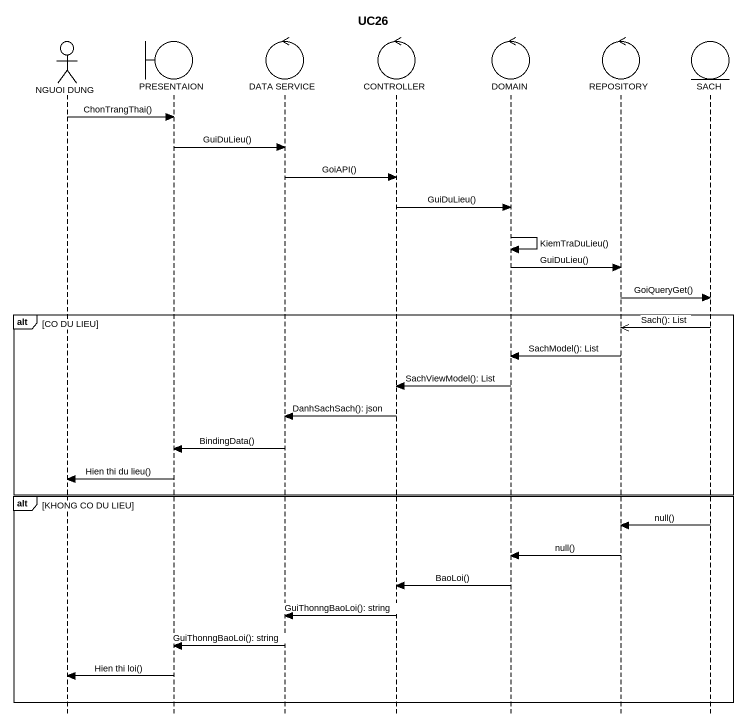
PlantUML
@startuml
title UC26
hide footbox
actor "NGUOI DUNG" as NGUOI_DUNG
boundary PRESENTAION
control "DATA SERVICE" as DATA_SERVICE
control CONTROLLER
control DOMAIN
control REPOSITORY
entity SACH

NGUOI_DUNG -> PRESENTAION : ChonTrangThai()
PRESENTAION -> DATA_SERVICE : GuiDuLieu()
DATA_SERVICE -> CONTROLLER : GoiAPI()
CONTROLLER -> DOMAIN : GuiDuLieu()
DOMAIN -> DOMAIN : KiemTraDuLieu()
DOMAIN -> REPOSITORY : GuiDuLieu()
REPOSITORY -> SACH : GoiQueryGet()
alt CO DU LIEU
  SACH ->> REPOSITORY : Sach(): List
  REPOSITORY -> DOMAIN : SachModel(): List
  DOMAIN -> CONTROLLER : SachViewModel(): List
  CONTROLLER -> DATA_SERVICE : DanhSachSach(): json
  DATA_SERVICE -> PRESENTAION : BindingData()
  PRESENTAION -> NGUOI_DUNG : Hien thi du lieu()
end
alt KHONG CO DU LIEU
  SACH -> REPOSITORY : null()
  REPOSITORY -> DOMAIN : null()
  DOMAIN -> CONTROLLER : BaoLoi()
  CONTROLLER -> DATA_SERVICE : GuiThonngBaoLoi(): string
  DATA_SERVICE -> PRESENTAION : GuiThonngBaoLoi(): string
  PRESENTAION -> NGUOI_DUNG : Hien thi loi()
end
@enduml
